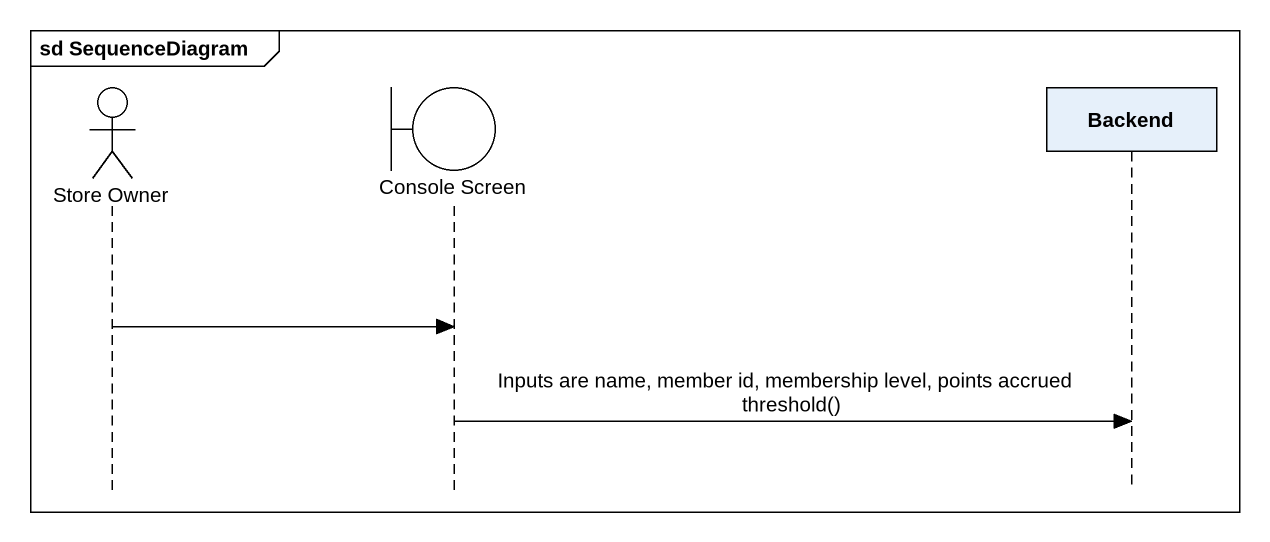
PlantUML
@startuml
mainframe sd SequenceDiagram
hide footbox
actor "Store Owner" as Store_Owner
boundary "Console Screen" as Console_Screen
participant Backend

Store_Owner -> Console_Screen
Console_Screen -> Backend : Inputs are name, member id, membership level, points accrued threshold()
@enduml
